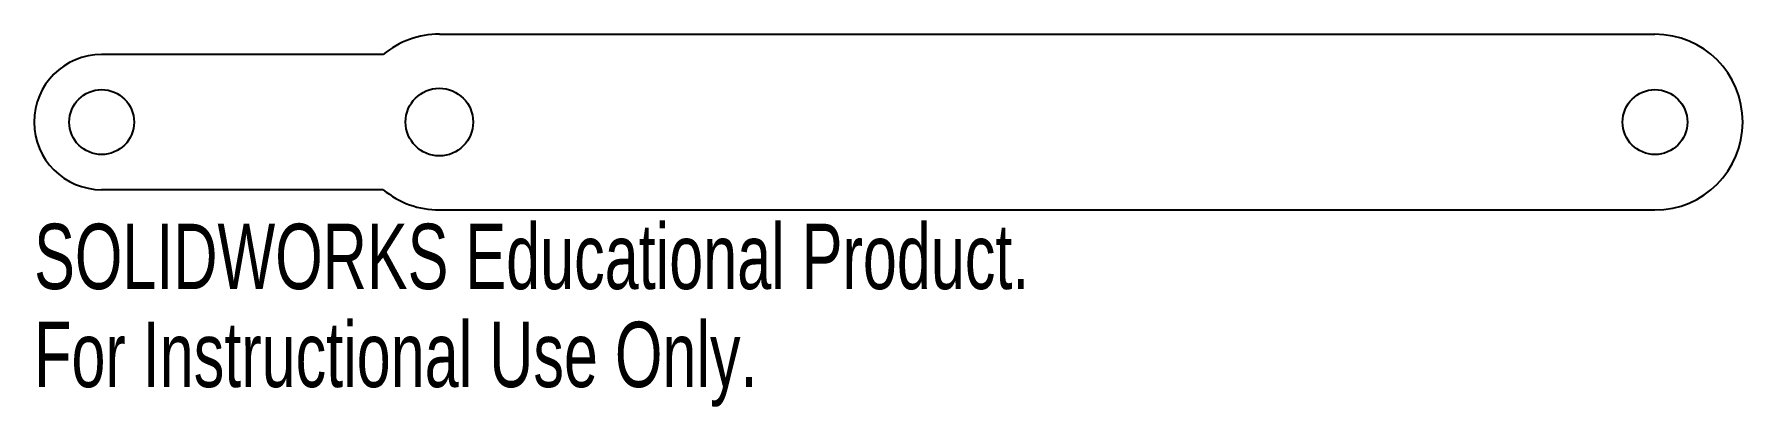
# Model space of a CAD drawing. Header units: millimetres. Extents: x -32 to 94, y -213 to -186.
import ezdxf

# ---------------------------------------------------------------- set-up
doc = ezdxf.new("R2010")
doc.units = ezdxf.units.MM
doc.styles.add('SLDTEXTSTYLE0', font='TXT', dxfattribs={"width": 0.7})

msp = doc.modelspace()

# ---------------------------------------------------------------- linework, layer by layer
at = {"color": 7, "linetype": 'Continuous', "lineweight": 25}
for p, q in [((-2.41, -185.82), (87.59, -185.82)), ((-6.56, -187.32), (-27.41, -187.32)), ((-6.56, -197.32), (-27.41, -197.32)), ((-2.41, -198.82), (87.59, -198.82))]:
    msp.add_line(p, q, dxfattribs=at)
for centre, radius in [((-27.41, -192.32), 2.4), ((-2.41, -192.32), 2.5), ((87.59, -192.32), 2.4)]:
    msp.add_circle(centre, radius, dxfattribs=at)
for centre, radius, start, end in [((-2.41, -192.32), 6.5, 90, 129.7151), ((87.59, -192.32), 6.5, 270, 90), ((-27.41, -192.32), 5, 90, 270), ((-2.41, -192.32), 6.5, 230.2849, 270)]:
    msp.add_arc(centre, radius, start, end, dxfattribs=at)

# ---------------------------------------------------------------- texts
at = {"color": 7, "linetype": 'Continuous', "char_height": 4.8336, "attachment_point": 1, "style": 'SLDTEXTSTYLE0'}
for s, insert in [('SOLIDWORKS Educational Product.', (-32.41, -199.84)), ('For Instructional Use Only.', (-32.41, -207.09))]:
    msp.add_mtext(s, dxfattribs=dict(at, insert=insert))

doc.saveas('drawing.dxf')
